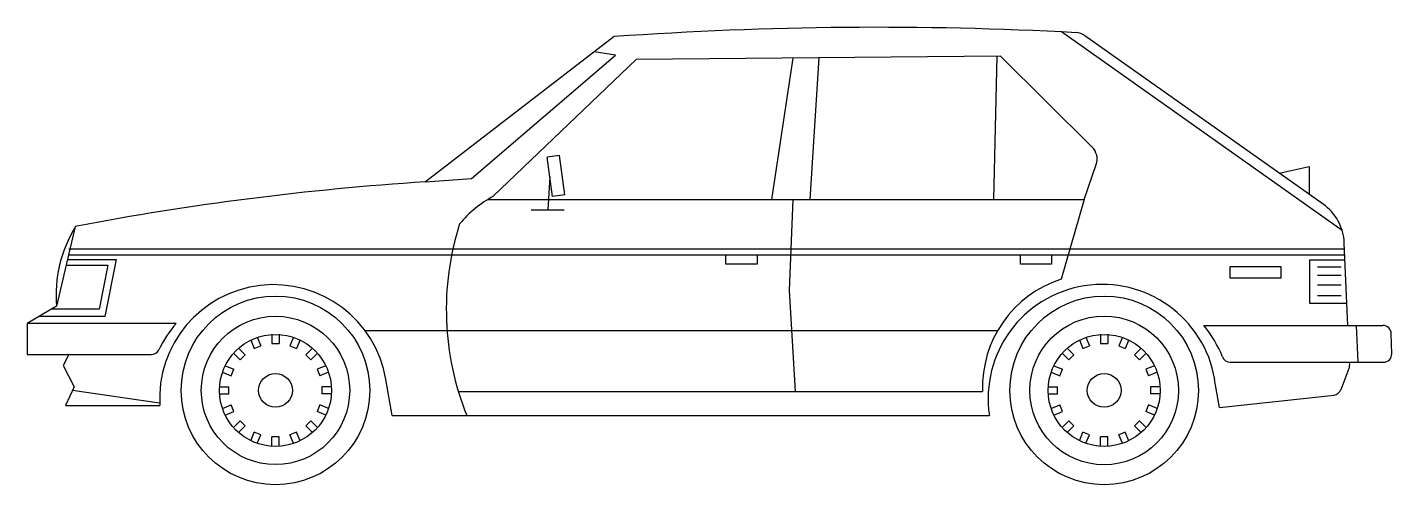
# Model space of a CAD drawing. Header units: metres. Extents: x 0 to 1.01, y 0 to 0.34.
import ezdxf

# ---------------------------------------------------------------- set-up
doc = ezdxf.new("R2010")
doc.units = ezdxf.units.M

msp = doc.modelspace()

# ---------------------------------------------------------------- linework, layer by layer
at = {"linetype": 'Continuous'}
for p, q in [((0.4351, 0.3321), (0.2963, 0.2252)), ((0.9707, 0.1895), (0.7641, 0.3356)), ((0.9567, 0.2087), (0.7814, 0.3327)), ((0.3301, 0.2277), (0.4361, 0.3185)), ((0.4513, 0.3152), (0.3461, 0.2146)), ((0.4361, 0.3185), (0.4204, 0.3208)), ((0.7193, 0.3176), (0.4513, 0.3152)), ((0.5665, 0.3163), (0.5508, 0.2123)), ((0.5856, 0.3164), (0.5789, 0.2123)), ((0.7167, 0.3176), (0.7142, 0.2123)), ((0.7868, 0.2507), (0.7193, 0.3176)), ((0.3947, 0.2446), (0.3857, 0.2434)), ((0.3896, 0.2144), (0.3857, 0.2434)), ((0.3986, 0.2156), (0.3947, 0.2446)), ((0.7809, 0.2123), (0.7897, 0.2379)), ((0.9243, 0.2316), (0.9464, 0.2364)), ((0.9464, 0.2364), (0.9464, 0.216)), ((0.2963, 0.2252), (0.3301, 0.2277)), ((0.3876, 0.2289), (0.3861, 0.2046)), ((0.342, 0.2123), (0.7809, 0.2123)), ((0.3986, 0.2156), (0.3896, 0.2144)), ((0.5666, 0.2123), (0.5637, 0.1453)), ((0.7809, 0.2123), (0.764, 0.1536)), ((0.9464, 0.217), (0.9464, 0.217)), ((0.3739, 0.2046), (0.3983, 0.2046)), ((0.0385, 0.1924), (0.0246, 0.1337)), ((0.0336, 0.176), (0.9725, 0.176)), ((0.0336, 0.1715), (0.9727, 0.1715)), ((0.5173, 0.1646), (0.5173, 0.1715)), ((0.5403, 0.1715), (0.5403, 0.1646)), ((0.7341, 0.1646), (0.7341, 0.1715)), ((0.7569, 0.1715), (0.7569, 0.1646)), ((0.975, 0.1196), (0.9723, 0.1802)), ((0.0318, 0.1639), (0.0625, 0.1639)), ((0.0327, 0.168), (0.0685, 0.168)), ((0.0625, 0.1639), (0.056, 0.1316)), ((0.0685, 0.168), (0.0602, 0.1262)), ((0.5403, 0.1646), (0.5173, 0.1646)), ((0.7569, 0.1646), (0.7341, 0.1646)), ((0.9258, 0.1627), (0.8882, 0.1627)), ((0.8882, 0.1627), (0.8882, 0.1547)), ((0.9259, 0.1547), (0.9258, 0.1627)), ((0.9467, 0.1675), (0.9467, 0.1361)), ((0.9729, 0.1675), (0.9467, 0.1675)), ((0.9527, 0.1627), (0.9699, 0.1627)), ((0.8882, 0.1547), (0.9259, 0.1547)), ((0.9527, 0.1565), (0.9699, 0.1565)), ((0.5637, 0.1453), (0.5682, 0.0711)), ((0.9527, 0.1495), (0.9699, 0.1495)), ((0.9527, 0.1416), (0.9699, 0.1416)), ((0.0246, 0.1337), (0.0031, 0.121)), ((0.056, 0.1316), (0.0209, 0.1316)), ((0.9467, 0.1361), (0.9743, 0.1361)), ((0.1126, 0.121), (0.0031, 0.121)), ((0.0031, 0.121), (0.0031, 0.0981)), ((0.0602, 0.1262), (0.0119, 0.1262)), ((0.1724, 0.1109), (0.175, 0.1045)), ((0.1831, 0.1131), (0.1831, 0.1062)), ((0.1884, 0.1131), (0.1884, 0.1062)), ((0.1991, 0.1109), (0.1964, 0.1045)), ((0.2517, 0.1159), (0.7172, 0.1159)), ((0.7822, 0.1109), (0.7849, 0.1045)), ((0.793, 0.1131), (0.793, 0.1062)), ((0.7982, 0.1131), (0.7982, 0.1062)), ((0.809, 0.1109), (0.8063, 0.1045)), ((0.8689, 0.1196), (1.0007, 0.1196)), ((0.9825, 0.0926), (0.9813, 0.1196)), ((1.0072, 0.0988), (1.0069, 0.1135)), ((0.1585, 0.1029), (0.1634, 0.098)), ((0.1676, 0.109), (0.1702, 0.1026)), ((0.1702, 0.1026), (0.175, 0.1045)), ((0.1831, 0.1062), (0.1884, 0.1062)), ((0.1964, 0.1045), (0.2013, 0.1026)), ((0.2039, 0.109), (0.2013, 0.1026)), ((0.213, 0.1029), (0.2081, 0.098)), ((0.7683, 0.1029), (0.7732, 0.098)), ((0.7774, 0.109), (0.78, 0.1026)), ((0.78, 0.1026), (0.7849, 0.1045)), ((0.793, 0.1062), (0.7982, 0.1062)), ((0.8063, 0.1045), (0.8111, 0.1026)), ((0.8138, 0.109), (0.8111, 0.1026)), ((0.8229, 0.1029), (0.818, 0.098)), ((0.0031, 0.0981), (0.0943, 0.0981)), ((0.0337, 0.0981), (0.0295, 0.0902)), ((0.1548, 0.0992), (0.1597, 0.0943)), ((0.1597, 0.0943), (0.1634, 0.098)), ((0.2081, 0.098), (0.2118, 0.0943)), ((0.2167, 0.0992), (0.2118, 0.0943)), ((0.7646, 0.0992), (0.7695, 0.0943)), ((0.7695, 0.0943), (0.7732, 0.098)), ((0.818, 0.098), (0.8217, 0.0943)), ((0.8266, 0.0992), (0.8217, 0.0943)), ((0.8884, 0.0926), (1.001, 0.0926)), ((0.9763, 0.0906), (0.9762, 0.0926)), ((0.0295, 0.0902), (0.0377, 0.0745)), ((0.1467, 0.0852), (0.1531, 0.0826)), ((0.1487, 0.09), (0.1551, 0.0874)), ((0.1531, 0.0826), (0.1551, 0.0874)), ((0.2228, 0.09), (0.2164, 0.0874)), ((0.2164, 0.0874), (0.2184, 0.0826)), ((0.2248, 0.0852), (0.2184, 0.0826)), ((0.7565, 0.0852), (0.7629, 0.0826)), ((0.7586, 0.09), (0.7649, 0.0874)), ((0.7629, 0.0826), (0.7649, 0.0874)), ((0.8326, 0.09), (0.8262, 0.0874)), ((0.8262, 0.0874), (0.8283, 0.0826)), ((0.8347, 0.0852), (0.8283, 0.0826)), ((0.9699, 0.0724), (0.9759, 0.0881)), ((0.0377, 0.0745), (0.0312, 0.0608)), ((0.1005, 0.0625), (0.0364, 0.0718)), ((0.1446, 0.0745), (0.1515, 0.0745)), ((0.1515, 0.0693), (0.1515, 0.0745)), ((0.2269, 0.0745), (0.22, 0.0745)), ((0.22, 0.0745), (0.22, 0.0693)), ((0.2716, 0.0534), (0.2671, 0.0799)), ((0.3204, 0.0711), (0.7061, 0.0711)), ((0.7544, 0.0745), (0.7613, 0.0745)), ((0.7613, 0.0693), (0.7613, 0.0745)), ((0.8298, 0.0745), (0.8298, 0.0693)), ((0.8368, 0.0745), (0.8298, 0.0745)), ((0.8805, 0.0593), (0.8769, 0.0799)), ((0.0312, 0.0608), (0.1006, 0.0608)), ((0.1446, 0.0693), (0.1515, 0.0693)), ((0.1467, 0.0585), (0.1531, 0.0612)), ((0.1551, 0.0564), (0.1531, 0.0612)), ((0.2184, 0.0612), (0.2164, 0.0564)), ((0.2248, 0.0585), (0.2184, 0.0612)), ((0.2269, 0.0693), (0.22, 0.0693)), ((0.7544, 0.0693), (0.7613, 0.0693)), ((0.7565, 0.0585), (0.7629, 0.0612)), ((0.7649, 0.0564), (0.7629, 0.0612)), ((0.8283, 0.0612), (0.8262, 0.0564)), ((0.8347, 0.0585), (0.8283, 0.0612)), ((0.8368, 0.0693), (0.8298, 0.0693)), ((0.8805, 0.0593), (0.9648, 0.0684)), ((0.1487, 0.0537), (0.1551, 0.0564)), ((0.2228, 0.0537), (0.2164, 0.0564)), ((0.2716, 0.0534), (0.7112, 0.0534)), ((0.7586, 0.0537), (0.7649, 0.0564)), ((0.8326, 0.0537), (0.8262, 0.0564)), ((0.1548, 0.0446), (0.1597, 0.0495)), ((0.1585, 0.0409), (0.1634, 0.0458)), ((0.1634, 0.0458), (0.1597, 0.0495)), ((0.1676, 0.0348), (0.1702, 0.0412)), ((0.175, 0.0392), (0.1702, 0.0412)), ((0.2013, 0.0412), (0.1964, 0.0392)), ((0.2039, 0.0348), (0.2013, 0.0412)), ((0.2118, 0.0495), (0.2081, 0.0458)), ((0.213, 0.0409), (0.2081, 0.0458)), ((0.2167, 0.0446), (0.2118, 0.0495)), ((0.7646, 0.0446), (0.7695, 0.0495)), ((0.7683, 0.0409), (0.7732, 0.0458)), ((0.7732, 0.0458), (0.7695, 0.0495)), ((0.7774, 0.0348), (0.78, 0.0412)), ((0.7849, 0.0392), (0.78, 0.0412)), ((0.8111, 0.0412), (0.8063, 0.0392)), ((0.8138, 0.0348), (0.8111, 0.0412)), ((0.8217, 0.0495), (0.818, 0.0458)), ((0.8229, 0.0409), (0.818, 0.0458)), ((0.8266, 0.0446), (0.8217, 0.0495)), ((0.1724, 0.0329), (0.175, 0.0392)), ((0.1831, 0.0307), (0.1831, 0.0376)), ((0.1884, 0.0376), (0.1831, 0.0376)), ((0.1884, 0.0307), (0.1884, 0.0376)), ((0.1991, 0.0329), (0.1964, 0.0392)), ((0.7822, 0.0329), (0.7849, 0.0392)), ((0.7982, 0.0376), (0.793, 0.0376)), ((0.793, 0.0307), (0.793, 0.0376)), ((0.7982, 0.0307), (0.7982, 0.0376)), ((0.809, 0.0329), (0.8063, 0.0392))]:
    msp.add_line(p, q, dxfattribs=at)
for centre, radius in [((0.1858, 0.0718), 0.0694), ((0.7956, 0.0718), 0.0694), ((0.1858, 0.0718), 0.0546), ((0.7956, 0.0718), 0.0547), ((0.1858, 0.0718), 0.0412), ((0.7956, 0.0718), 0.0412), ((0.7956, 0.0718), 0.0412), ((0.1858, 0.0718), 0.0124), ((0.7956, 0.0718), 0.0124)]:
    msp.add_circle(centre, radius, dxfattribs=at)
for centre, radius, start, end in [((0.6285, -2.3897), 2.7286, 86.9234, 94.0644), ((0.7742, 0.3225), 0.0126, 54.9578, 86.5805), ((0.7781, 0.242), 0.0123, 340.6596, 45.1819), ((0.4323, -1.876), 2.1056, 93.7049, 100.7793), ((0.3836, 0.1433), 0.0805, 117.6927, 140.7544), ((0.9359, 0.1789), 0.0364, 2.1646, 55.1198), ((0.1217, 0.1416), 0.0974, 148.5782, 184.6302), ((0.5211, 0.1313), 0.2096, 162.5112, 201.8236), ((0.7897, 0.0741), 0.0836, 107.9059, 182.0611), ((0.1844, 0.0657), 0.0839, 9.6933, 183.3784), ((0.7942, 0.0658), 0.084, 9.6632, 188.5113), ((0.1724, 0.0679), 0.0799, 138.4402, 155.1071), ((0.8039, 0.0653), 0.0847, 21.5745, 39.8593), ((1.0006, 0.1133), 0.00629, 1.8673, 88.8356), ((0.0943, 0.1043), 0.00619, 270.3047, 334.5374), ((0.8883, 0.0986), 0.00606, 200.8374, 270.4021), ((0.9695, 0.0904), 0.00677, 340.7146, 2.0542), ((1.0012, 0.0986), 0.00603, 268.7806, 1.9144), ((0.9639, 0.0747), 0.00636, 277.3235, 338.5427)]:
    msp.add_arc(centre, radius, start, end, dxfattribs=at)

doc.saveas('drawing.dxf')
